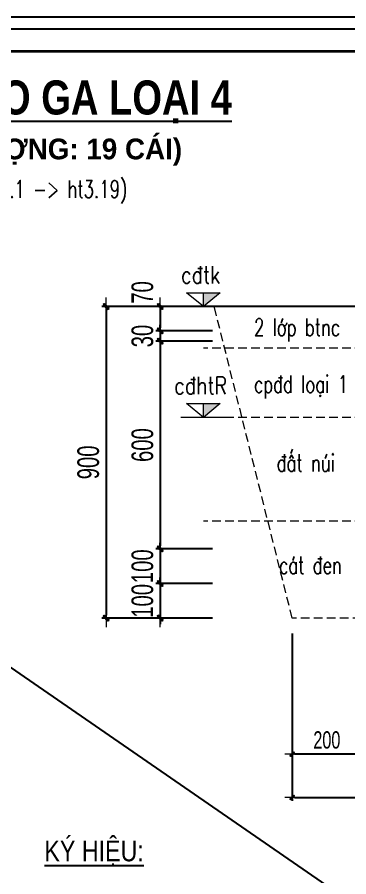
# Model space of a CAD drawing. Header units: inches. Extents: x -676 to 53517, y -20644 to 46516.
# Drawn here: x 29173 to 30130, y 11571 to 14054 of the extents above; entities that cross this region are included whole.
import ezdxf
from ezdxf.enums import TextEntityAlignment as Align

# ---------------------------------------------------------------- set-up
doc = ezdxf.new("R2010")
doc.units = ezdxf.units.IN
doc.header["$MEASUREMENT"] = 0
doc.linetypes.add('HIDDEN', pattern=[0.375, 0.25, -0.125])
for name, color, linetype, lineweight in [('2 - Text2', 2, 'Continuous', 20), ('LC Dim', 8, 'Continuous', 18), ('LC Hatch', 252, 'Continuous', 9), ('LC MANH DUT', 35, 'HIDDEN', 5), ('LC Net thay', 7, 'Continuous', 25), ('LC Text1', 3, 'Continuous', 20), ('LC Text2', 7, 'Continuous', 25), ('THEP', 1, 'Continuous', 35)]:
    doc.layers.add(name, color=color, linetype=linetype, lineweight=lineweight)
doc.layers.add('ENTTNTHIETKE1', color=2, linetype='Continuous')
doc.layers.add('KHUNGTEN', color=5, linetype='Continuous')
doc.layers.add('KCS_Plotter', color=11, linetype='Continuous', plot=False)
doc.styles.add('EG 1', font='')
doc.styles.add('HOATBIF', font='hoatbif.shx', dxfattribs={"width": 0.7})
doc.styles.add('LC 1', font='')
doc.styles.add('LC 3', font='vnsimli.shx', dxfattribs={"width": 0.75})
doc.styles.add('LC3', font='', dxfattribs={"width": 0.8})
doc.styles.add('T1', font='Vnsimli.shx', dxfattribs={"width": 0.8})
doc.styles.add('T2', font='', dxfattribs={"width": 0.8})
doc.styles.get('EG 1').set_extended_font_data('.VnAvantH', bold=True)
doc.styles.get('LC 1').set_extended_font_data('.VnAvantH', bold=True)
doc.styles.get('LC3').set_extended_font_data('.VnArialH', bold=True)
doc.styles.get('T2').set_extended_font_data('.VnArialH')
doc.dimstyles.new('1-100(1-25)', dxfattribs={"dimscale": 25, "dimtxt": 2.5, "dimasz": 0.35, "dimexe": 0.5, "dimexo": 0, "dimgap": 0.8, "dimtad": 1, "dimdec": 0, "dimzin": 0, "dimdsep": 46, "dimtxsty": 'HOATBIF', "dimblk1": 'DOT', "dimblk2": 'DOT', "dimsah": 1, "dimcen": -1, "dimdle": 1, "dimclrd": 256, "dimclre": 256, "dimclrt": 4, "dimadec": 3, "dimazin": 2, "dimtfac": 0.3333333333333333, "dimtdec": 0, "dimtix": 1, "dimtmove": 2, "dimatfit": 3, "dimldrblk": 'DOT', "dimfxl": 1, "dimtvp": 0.8333333333333331, "dimtolj": 1, "dimtzin": 0, "dimarcsym": 0})

# ---------------------------------------------------------------- blocks, each defined once
blk = doc.blocks.new('khung vpn')
at = {"layer": 'Defpoints'}
blk.add_line((52556.45964432618, -4195.445519303803), (52498.75819758818, -4195.445519303803), dxfattribs=at)
at = {"layer": 'KHUNGTEN'}
blk.add_lwpolyline([(52556.24304850244, -4234.884980830777), (52502.04792260095, -4234.884980830777), (52502.04792260095, -4195.662115130224), (52556.24304850244, -4195.662115130224)], close=True, dxfattribs=at)
at = {"layer": 'THEP'}
blk.add_lwpolyline([(52555.83215303945, -4234.474085367845), (52502.45881806394, -4234.474085367845), (52502.45881806394, -4196.073010593269), (52555.83215303945, -4196.073010593269)], close=True, dxfattribs=at)
blk = doc.blocks.new('TIEUDE1')
at = {"layer": '2 - Text2', "color": 7, "style": 'EG 1'}
blk.add_attdef('TIªU§Ò', text='', height=5, dxfattribs=at).set_placement((0, 0), align=Align.BOTTOM_CENTER)
blk.add_attdef('TL', text='', height=3, dxfattribs=at).set_placement((0, -2), align=Align.TOP_CENTER)
blk = doc.blocks.new('DOT')
at = {"layer": 'LC Dim'}
blk.add_line((-3, 0), (3, 0), dxfattribs=at)
at = {"layer": 'LC Dim', "color": 4}
blk.add_line((-1, -1), (1, 1), dxfattribs=at)
blk.add_lwpolyline([(0.5, 1), (-1, -0.5), (-0.5, -1), (1, 0.5)], close=True, dxfattribs=at)
blk = doc.blocks.new('*D563')
at = {"layer": 'Defpoints', "color": 0, "transparency": 16777216}
for p in [(29966.32315728592, 12273.28502699608, -0.0001172501901537972), (30166.32315728592, 12273.28502699608, -0.0001172501901537972), (29966.32315728592, 11924.80092493175)]:
    blk.add_point(p, dxfattribs=at)
at = {"layer": 'LC Dim', "lineweight": -2, "transparency": 16777216}
for p, q in [((29966.32315728592, 12273.28502699608), (29966.32315728592, 11914.80092493175)), ((30166.32315728592, 12273.28502699608), (30166.32315728592, 11914.80092493175)), ((30159.32315728592, 11924.80092493175), (29973.32315728592, 11924.80092493175))]:
    blk.add_line(p, q, dxfattribs=at)
at = {"layer": 'LC Dim', "lineweight": -2, "transparency": 16777216, "xscale": 7, "yscale": 7, "zscale": 7, "rotation": 180}
blk.add_blockref('DOT', (29966.32315728592, 11924.80092493175), dxfattribs=at)
at = {"layer": 'LC Dim', "lineweight": -2, "transparency": 16777216, "xscale": 7, "yscale": 7, "zscale": 7}
blk.add_blockref('DOT', (30166.32315728592, 11924.80092493175), dxfattribs=at)
at = {"layer": 'LC Dim', "color": 4, "transparency": 16777216, "insert": (30066.32315728592, 11965.80092493175), "char_height": 50, "attachment_point": 5, "style": 'HOATBIF'}
blk.add_mtext('\\A1;200', dxfattribs=at)
blk = doc.blocks.new('_Dot')
at = {"color": 0, "linetype": 'ByBlock', "lineweight": -2}
blk.add_line((-0.5, 0), (-1, 0), dxfattribs=at)
at = {"color": 0, "linetype": 'ByBlock', "const_width": 0.5}
blk.add_lwpolyline([(-0.25, 0, 1), (0.25, 0, 1)], format="xyb", close=True, dxfattribs=at)
blk = doc.blocks.new('*D564')
at = {"layer": 'Defpoints', "color": 0, "transparency": 16777216}
for p in [(29966.32315728592, 12273.28502699608, -0.0001172501901537972), (31186.32315728592, 12273.28502699608, -0.0001172501901537972), (31186.32315728592, 11799.80092493175)]:
    blk.add_point(p, dxfattribs=at)
at = {"layer": 'LC Dim', "lineweight": -2, "transparency": 16777216}
for p, q in [((29966.32315728592, 12273.28502699608), (29966.32315728592, 11789.80092493175)), ((31186.32315728592, 12273.28502699608), (31186.32315728592, 11789.80092493175)), ((29973.32315728592, 11799.80092493175), (31179.32315728592, 11799.80092493175))]:
    blk.add_line(p, q, dxfattribs=at)
at = {"layer": 'LC Dim', "lineweight": -2, "transparency": 16777216, "xscale": 7, "yscale": 7, "zscale": 7, "rotation": 180}
blk.add_blockref('DOT', (29966.32315728592, 11799.80092493175), dxfattribs=at)
at = {"layer": 'LC Dim', "lineweight": -2, "transparency": 16777216, "xscale": 7, "yscale": 7, "zscale": 7}
blk.add_blockref('DOT', (31186.32315728592, 11799.80092493175), dxfattribs=at)
at = {"layer": 'LC Dim', "color": 4, "transparency": 16777216, "insert": (30576.32315728592, 11840.80092493175), "char_height": 50, "attachment_point": 5, "style": 'HOATBIF'}
blk.add_mtext('\\A1;1220', dxfattribs=at)
blk = doc.blocks.new('Caodo1')
at = {"layer": 'LC Text1'}
blk.add_hatch(color=4, dxfattribs=at).paths.add_polyline_path([(3.638e-12, 200.210680454169), (3.638e-12, 3.166521039738275e-15), (243.3882687822297, 200.210680454169)])
at = {"layer": 'LC Text1', "color": 4}
for p, q in [((3.638e-12, 0), (3.638e-12, 200.2106804541654)), ((323.6303984126134, 0), (-323.6303984126098, 0))]:
    blk.add_line(p, q, dxfattribs=at)
blk.add_lwpolyline([(-243.3882687822297, 200.210680454169), (243.3882687822297, 200.210680454169), (3.638e-12, 0), (3.638e-12, 0)], close=True, dxfattribs=at)
at = {"layer": 'LC Text1', "color": 4, "style": 'T1', "width": 0.8}
blk.add_attdef('%%P0,00', text='', height=250, dxfattribs=at).set_placement((-39.04586973765618, 459.5053816559738), align=Align.MIDDLE_CENTER)
blk = doc.blocks.new('*D577')
at = {"layer": 'Defpoints', "color": 0, "transparency": 16777216}
for p in [(29736.00000000001, 13217.98466383081), (29585.50000000006, 13147.9840826464), (29736.00000000001, 13147.9840826464)]:
    blk.add_point(p, dxfattribs=at)
at = {"layer": 'LC Hatch', "lineweight": -2, "transparency": 16777216}
for p, q in [((29736.00000000001, 13217.98466383081), (29573.00000000006, 13217.98466383081)), ((29585.50000000006, 13209.23466383081), (29585.50000000006, 13156.7340826464)), ((29736.00000000001, 13147.9840826464), (29573.00000000006, 13147.9840826464))]:
    blk.add_line(p, q, dxfattribs=at)
at = {"layer": 'LC Hatch', "lineweight": -2, "transparency": 16777216, "xscale": 8.75, "yscale": 8.75, "zscale": 8.75}
for p, rotation in [((29585.50000000006, 13217.98466383081), 90), ((29585.50000000006, 13147.9840826464), 270)]:
    blk.add_blockref('DOT', p, dxfattribs=dict(at, rotation=rotation))
at = {"layer": 'LC Hatch', "color": 4, "transparency": 16777216, "insert": (29534.25000000001, 13259), "char_height": 62.5, "attachment_point": 5, "rotation": 90, "style": 'HOATBIF'}
blk.add_mtext('\\A1;70', dxfattribs=at)
blk = doc.blocks.new('*D578')
at = {"layer": 'Defpoints', "color": 0, "transparency": 16777216}
for p in [(29736.00000000001, 13147.9840826464), (29585.50000000006, 13117.9840826464), (29736.00000000001, 13117.9840826464)]:
    blk.add_point(p, dxfattribs=at)
at = {"layer": 'LC Hatch', "lineweight": -2, "transparency": 16777216}
for p, q in [((29585.50000000006, 13156.7340826464), (29585.50000000006, 13165.4840826464)), ((29736.00000000001, 13147.9840826464), (29573.00000000006, 13147.9840826464)), ((29585.50000000006, 13147.9840826464), (29585.50000000006, 13117.9840826464)), ((29736.00000000001, 13117.9840826464), (29573.00000000006, 13117.9840826464)), ((29585.50000000006, 13109.2340826464), (29585.50000000006, 13100.4840826464))]:
    blk.add_line(p, q, dxfattribs=at)
at = {"layer": 'LC Hatch', "lineweight": -2, "transparency": 16777216, "xscale": 8.75, "yscale": 8.75, "zscale": 8.75}
for p, rotation in [((29585.50000000006, 13147.9840826464), 270), ((29585.50000000006, 13117.9840826464), 90)]:
    blk.add_blockref('DOT', p, dxfattribs=dict(at, rotation=rotation))
at = {"layer": 'LC Hatch', "color": 4, "transparency": 16777216, "insert": (29534.25000000005, 13132.98408264639), "char_height": 62.5, "attachment_point": 5, "rotation": 90, "style": 'HOATBIF'}
blk.add_mtext('\\A1;30', dxfattribs=at)
blk = doc.blocks.new('*D579')
at = {"layer": 'Defpoints', "color": 0, "transparency": 16777216}
for p in [(29736.00000000001, 13117.9840826464), (29585.50000000007, 12517.9840826464), (29736.00000000001, 12517.9840826464)]:
    blk.add_point(p, dxfattribs=at)
at = {"layer": 'LC Hatch', "lineweight": -2, "transparency": 16777216}
for p, q in [((29736.00000000001, 13117.9840826464), (29573.00000000007, 13117.9840826464)), ((29585.50000000007, 13109.2340826464), (29585.50000000007, 12526.7340826464)), ((29736.00000000001, 12517.9840826464), (29573.00000000007, 12517.9840826464))]:
    blk.add_line(p, q, dxfattribs=at)
at = {"layer": 'LC Hatch', "lineweight": -2, "transparency": 16777216, "xscale": 8.75, "yscale": 8.75, "zscale": 8.75}
for p, rotation in [((29585.50000000007, 13117.9840826464), 90), ((29585.50000000007, 12517.9840826464), 270)]:
    blk.add_blockref('DOT', p, dxfattribs=dict(at, rotation=rotation))
at = {"layer": 'LC Hatch', "color": 4, "transparency": 16777216, "insert": (29534.25000000007, 12817.98408264639), "char_height": 62.5, "attachment_point": 5, "rotation": 90, "style": 'HOATBIF'}
blk.add_mtext('\\A1;600', dxfattribs=at)
blk = doc.blocks.new('*D580')
at = {"layer": 'Defpoints', "color": 0, "transparency": 16777216}
for p in [(29736.00000000001, 12517.9840826464), (29585.50000000009, 12417.9840826464), (29736.00000000001, 12417.9840826464)]:
    blk.add_point(p, dxfattribs=at)
at = {"layer": 'LC Hatch', "lineweight": -2, "transparency": 16777216}
for p, q in [((29736.00000000001, 12517.9840826464), (29573.00000000009, 12517.9840826464)), ((29585.50000000009, 12526.7340826464), (29585.50000000009, 12535.4840826464)), ((29585.50000000009, 12517.9840826464), (29585.50000000009, 12417.9840826464)), ((29736.00000000001, 12417.9840826464), (29573.00000000009, 12417.9840826464)), ((29585.50000000009, 12409.2340826464), (29585.50000000009, 12400.4840826464))]:
    blk.add_line(p, q, dxfattribs=at)
at = {"layer": 'LC Hatch', "lineweight": -2, "transparency": 16777216, "xscale": 8.75, "yscale": 8.75, "zscale": 8.75}
for p, rotation in [((29585.50000000009, 12517.9840826464), 270), ((29585.50000000009, 12417.9840826464), 90)]:
    blk.add_blockref('DOT', p, dxfattribs=dict(at, rotation=rotation))
at = {"layer": 'LC Hatch', "color": 4, "transparency": 16777216, "insert": (29534.25000000008, 12467.98408264639), "char_height": 62.5, "attachment_point": 5, "rotation": 90, "style": 'HOATBIF'}
blk.add_mtext('\\A1;100', dxfattribs=at)
blk = doc.blocks.new('*D581')
at = {"layer": 'Defpoints', "color": 0, "transparency": 16777216}
for p in [(29736.00000000001, 12417.9840826464), (29585.5000000001, 12317.9840826464), (29736.00000000001, 12317.9840826464)]:
    blk.add_point(p, dxfattribs=at)
at = {"layer": 'LC Hatch', "lineweight": -2, "transparency": 16777216}
for p, q in [((29585.5000000001, 12426.7340826464), (29585.5000000001, 12435.4840826464)), ((29736.00000000001, 12417.9840826464), (29573.0000000001, 12417.9840826464)), ((29585.5000000001, 12417.9840826464), (29585.5000000001, 12317.9840826464)), ((29736.00000000001, 12317.9840826464), (29573.0000000001, 12317.9840826464)), ((29585.5000000001, 12309.2340826464), (29585.5000000001, 12300.4840826464))]:
    blk.add_line(p, q, dxfattribs=at)
at = {"layer": 'LC Hatch', "lineweight": -2, "transparency": 16777216, "xscale": 8.75, "yscale": 8.75, "zscale": 8.75}
for p, rotation in [((29585.5000000001, 12417.9840826464), 270), ((29585.5000000001, 12317.9840826464), 90)]:
    blk.add_blockref('DOT', p, dxfattribs=dict(at, rotation=rotation))
at = {"layer": 'LC Hatch', "color": 4, "transparency": 16777216, "insert": (29534.2500000001, 12367.98408264639), "char_height": 62.5, "attachment_point": 5, "rotation": 90, "style": 'HOATBIF'}
blk.add_mtext('\\A1;100', dxfattribs=at)
blk = doc.blocks.new('*D582')
at = {"layer": 'Defpoints', "color": 0, "transparency": 16777216}
for p in [(29736.00000000001, 13217.9836262022), (29429.25000000011, 12317.9840826464), (29736.00000000001, 12317.9840826464)]:
    blk.add_point(p, dxfattribs=at)
at = {"layer": 'LC Hatch', "lineweight": -2, "transparency": 16777216}
for p, q in [((29736.00000000001, 13217.9836262022), (29416.75000000011, 13217.9836262022)), ((29429.25000000011, 13209.2336262022), (29429.25000000011, 12326.7340826464)), ((29736.00000000001, 12317.9840826464), (29416.75000000011, 12317.9840826464))]:
    blk.add_line(p, q, dxfattribs=at)
at = {"layer": 'LC Hatch', "lineweight": -2, "transparency": 16777216, "xscale": 8.75, "yscale": 8.75, "zscale": 8.75}
for p, rotation in [((29429.25000000011, 13217.9836262022), 90), ((29429.25000000011, 12317.9840826464), 270)]:
    blk.add_blockref('DOT', p, dxfattribs=dict(at, rotation=rotation))
at = {"layer": 'LC Hatch', "color": 4, "transparency": 16777216, "insert": (29378.0000000001, 12767.98385442429), "char_height": 62.5, "attachment_point": 5, "rotation": 90, "style": 'HOATBIF'}
blk.add_mtext('\\A1;900', dxfattribs=at)

msp = doc.modelspace()

# ---------------------------------------------------------------- linework, layer by layer
at = {"layer": 'KCS_Plotter'}
msp.add_line((26431.3127046041, 14054.2483569134), (35421.0594232725, 7848.80282159045), dxfattribs=at)
at = {"layer": 'LC MANH DUT', "ltscale": 100}
for p, q in [((31447.55914899557, 13097.98628222748, 0.000117251247019198), (29709.96718548772, 13097.984511544, 0.000117251247019198)), ((31447.55902751474, 12897.9863869189, 0.000117251247019198), (29709.96738795661, 12897.9845115441, 0.000117251247019198)), ((31447.55902751474, 12597.98638691872, 0.000117251247019198), (29709.96769165993, 12597.98451154425, 0.000117251247019198))]:
    msp.add_line(p, q, dxfattribs=at)
at = {"layer": 'LC MANH DUT', "ltscale": 100, "elevation": 0.0001172501901537972}
msp.add_lwpolyline([(30166.32315728592, 12317.98408264639), (29966.32315728592, 12317.98408264639), (29741.32315728592, 13217.98408264639)], dxfattribs=at)
at = {"layer": 'LC Net thay', "ltscale": 150}
msp.add_line((31447.55902751474, 13217.98581948738, 0.0001172501901537892), (29709.96706400689, 13217.9840488039, 0.0001172501901537892), dxfattribs=at)

# ---------------------------------------------------------------- block references
at = {"layer": 'ENTTNTHIETKE1', "color": 6, "xscale": 155.7975965401124, "yscale": 155.7975965399017, "zscale": 155.7975965398863}
msp.add_blockref('khung vpn', (-8152749.035820156, 667694.5766785458, 0.0001172501901537972), dxfattribs=at)
at = {"layer": 'LC Text1'}
ref = msp.add_blockref('Caodo1', (29709.96706400639, 13217.98451154394, 0.0001177363568618823), dxfattribs=dict(at, xscale=0.2000000117035516, yscale=0.2000000117035516, zscale=0.2000000117035516, rotation=359.999216292062))
ref.add_attrib('%%P0,00', 'c®tk', dxfattribs={"layer": 'LC Text2', "height": 50.00000292588789, "rotation": 359.9992162885309, "style": 'T1', "width": 0.8}).set_placement((29702.15914664868, 13309.8857000342, 0.0001177363568618824), align=Align.MIDDLE_CENTER)
ref = msp.add_blockref('Caodo1', (29709.96740938094, 12897.98451154412, 0.0001177363569333793), dxfattribs=dict(at, xscale=0.2000000117035516, yscale=0.2000000117035516, zscale=0.2000000117035516, rotation=359.999216292062))
ref.add_attrib('%%P0,00', 'c®htR', dxfattribs={"layer": 'LC Text2', "height": 50.00000292588789, "rotation": 359.9992162885309, "style": 'T1', "width": 0.8}).set_placement((29702.15949202323, 12989.88570003439, 0.0001177363569333794), align=Align.MIDDLE_CENTER)
at = {"layer": 'LC Text2'}
ref = msp.add_blockref('TIEUDE1', (29251.31950794504, 13743.52930882633, 0.000117721406672998), dxfattribs=dict(at, xscale=20.00000117034889, yscale=20.00000117034889, zscale=20.00000117034889, rotation=359.999216292062))
ref.add_attrib('TIªU§Ò', '%%uCÊU T¹O ga lo¹i 4', dxfattribs={"color": 7, "height": 98.48829781391882, "rotation": 359.9992162884957, "style": 'LC3', "width": 0.8}).set_placement((29251.31950794504, 13743.52930882633, 0.000117721406672998), align=Align.BOTTOM_CENTER)
ref.add_attrib('TL', '(sè l\xadîng: 19 c¸i)', dxfattribs={"color": 7, "height": 60.00000351108777, "rotation": 359.9992162884957, "style": 'LC 1'}).set_placement((29251.3189608137, 13703.5293064176, 0.000117721406672998), align=Align.TOP_CENTER)

# ---------------------------------------------------------------- texts
at = {"layer": 'LC Text1', "color": 3, "style": 'LC 3', "width": 0.7}
for s, p in [('(tõ ga ht3.1 -> ht3.19)', (28901, 13532.5)), ('2 líp btnc', (29855.94275087602, 13133.51241452667)), ('cp®d lo¹i 1', (29855.94275087602, 12969.01241452667)), ('®Êt nói', (29921.60040155894, 12741.50131423928)), ('c¸t ®en', (29928.10040155894, 12446.00131423928))]:
    msp.add_text(s, height=50, dxfattribs=at).set_placement(p)
at = {"layer": 'LC Text2', "style": 'T2', "width": 0.8}
msp.add_text('%%Uký hiÖu:', height=60.00000000038923, dxfattribs=at).set_placement((29251.2333312039, 11615.48720500566))

# ---------------------------------------------------------------- dimensions: what is measured, and where the dimension line sits
at = {"layer": 'LC Dim'}
for base, p1, p2, picture, middle in [((29966.32315728592, 11924.80092493175, 0.0001172501901537972), (30166.32315728592, 12273.28502699608), (29966.32315728592, 12273.28502699608), '*D563', (30066.32315728592, 11965.80092493175, 0.0001172501901537972)), ((31186.32315728592, 11799.80092493175, 0.0001172501901537972), (29966.32315728592, 12273.28502699608), (31186.32315728592, 12273.28502699608), '*D564', (30576.32315728592, 11840.80092493175, 0.0001172501901537972))]:
    dim = msp.add_linear_dim(base=base, p1=p1, p2=p2, dimstyle='1-100(1-25)', override={"dimscale": 20}, dxfattribs=at)
    dim.commit()
    dim.dimension.update_dxf_attribs({"geometry": picture, "text_midpoint": middle})
at = {"layer": 'LC Hatch', "color": 1}
dim = msp.add_linear_dim(base=(29585.50000000006, 13147.9840826464), p1=(29736, 13217.9846638308), p2=(29736, 13147.98408264639), angle=90, dimstyle='1-100(1-25)', dxfattribs=at)
dim.commit()
dim.dimension.update_dxf_attribs({"geometry": '*D577', "text_midpoint": (29534.25000000001, 13259), "dimtype": 160})
for base, p1, p2, picture, middle in [((29429.25000000011, 12317.9840826464), (29736, 13217.98362620219), (29736, 12317.98408264639), '*D582', (29378.0000000001, 12767.98385442429)), ((29585.50000000006, 13117.9840826464), (29736, 13147.98408264639), (29736, 13117.98408264639), '*D578', (29534.25000000005, 13132.98408264639)), ((29585.50000000007, 12517.9840826464), (29736, 13117.98408264639), (29736, 12517.98408264639), '*D579', (29534.25000000007, 12817.98408264639)), ((29585.50000000009, 12417.9840826464), (29736, 12517.98408264639), (29736, 12417.98408264639), '*D580', (29534.25000000008, 12467.98408264639)), ((29585.5000000001, 12317.9840826464), (29736, 12417.98408264639), (29736, 12317.98408264639), '*D581', (29534.2500000001, 12367.98408264639))]:
    dim = msp.add_linear_dim(base=base, p1=p1, p2=p2, angle=90, dimstyle='1-100(1-25)', dxfattribs=at)
    dim.commit()
    dim.dimension.update_dxf_attribs({"geometry": picture, "text_midpoint": middle})

doc.saveas('drawing.dxf')
